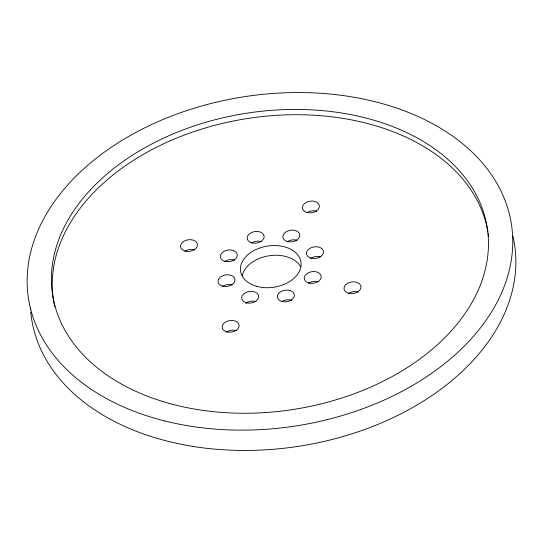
<?xml version="1.0" encoding="UTF-8"?>
<svg xmlns="http://www.w3.org/2000/svg" width="543" height="543" viewBox="0 0 543 543"><rect width="100%" height="100%" fill="white"/><g stroke="black" fill="none" stroke-linecap="round" stroke-linejoin="round"><path stroke-width="0.81" d="M54.721 306.849A219.881 149.956 -8.7 0 1 53.526 300.679M53.289 299.125A219.881 149.956 -8.7 0 1 247.506 118.496A219.881 149.956 -8.7 0 1 487.858 231.834M488.103 233.381A219.881 149.956 -8.7 0 1 488.53 236.497M281.987 301.494A8.552 5.83 -8.7 0 0 294.354 294.978A8.552 5.83 -8.7 0 0 281.254 291.401A8.552 5.83 -8.7 0 0 281.987 301.494A8.552 5.83 -8.7 0 1 291.998 300.388M242.198 275.824A30.537 20.824 -8.7 0 1 268.934 255.794A30.537 20.824 -8.7 0 1 300.646 266.667M308.668 283.174A8.552 5.83 -8.7 0 1 318.626 281.81M245.721 303.272A8.552 5.83 -8.7 0 1 256.072 301.623M222.277 286.507A8.552 5.83 -8.7 0 1 232.2 284.926M224.748 261.529A8.552 5.83 -8.7 0 1 234.705 260.165M251.803 242.904A8.552 5.83 -8.7 0 1 261.326 241.594M286.908 241.995A8.552 5.83 -8.7 0 1 297.259 240.352M310.739 258.482A8.552 5.83 -8.7 0 1 320.662 256.9M184.912 251.314A8.552 5.83 -8.7 0 1 194.862 249.882M226.533 332.078A8.552 5.83 -8.7 0 1 236.483 330.653M348.389 293.471A8.552 5.83 -8.7 0 1 358.339 292.046M306.768 212.707A8.552 5.83 -8.7 0 1 316.718 211.281M512.918 236.191A244.309 166.62 -8.7 0 1 299.722 446.129A244.309 166.62 -8.7 0 1 30.741 312.021M30.544 309.612A244.309 166.62 -8.7 0 1 30.435 308.003M256.819 286.385A30.537 20.824 -8.7 0 0 301.073 263.219A30.537 20.824 -8.7 0 0 254.382 250.323A30.537 20.824 -8.7 0 0 256.819 286.385M309.082 283.059A8.552 5.83 -8.7 0 0 321.184 276.299A8.552 5.83 -8.7 0 0 307.881 273.027A8.552 5.83 -8.7 0 0 309.082 283.059M246.529 302.879A8.552 5.83 -8.7 0 0 258.631 296.118A8.552 5.83 -8.7 0 0 245.327 292.847A8.552 5.83 -8.7 0 0 246.529 302.879M222.65 286.188A8.552 5.83 -8.7 0 0 235.01 279.672A8.552 5.83 -8.7 0 0 221.911 276.102A8.552 5.83 -8.7 0 0 222.65 286.188M225.162 261.421A8.552 5.83 -8.7 0 0 237.271 254.66A8.552 5.83 -8.7 0 0 223.967 251.389A8.552 5.83 -8.7 0 0 225.162 261.421M251.776 242.864A8.552 5.83 -8.7 0 0 264.136 236.348A8.552 5.83 -8.7 0 0 251.036 232.771A8.552 5.83 -8.7 0 0 251.776 242.864M287.715 241.601A8.552 5.83 -8.7 0 0 299.824 234.841A8.552 5.83 -8.7 0 0 286.521 231.569A8.552 5.83 -8.7 0 0 287.715 241.601M311.112 258.169A8.552 5.83 -8.7 0 0 323.479 251.653A8.552 5.83 -8.7 0 0 310.379 248.076A8.552 5.83 -8.7 0 0 311.112 258.169M227.069 331.943A8.552 5.83 -8.7 0 0 239.103 325.114A8.552 5.83 -8.7 0 0 225.745 321.924A8.552 5.83 -8.7 0 0 227.069 331.943M348.925 293.335A8.552 5.83 -8.7 0 0 360.959 286.514A8.552 5.83 -8.7 0 0 347.601 283.324A8.552 5.83 -8.7 0 0 348.925 293.335M307.304 212.571A8.552 5.83 -8.7 0 0 319.338 205.743A8.552 5.83 -8.7 0 0 305.981 202.559A8.552 5.83 -8.7 0 0 307.304 212.571M185.448 251.178A8.552 5.83 -8.7 0 0 197.482 244.35A8.552 5.83 -8.7 0 0 184.125 241.16A8.552 5.83 -8.7 0 0 185.448 251.178M164.38 420.866A244.309 166.62 -8.7 0 0 512.097 229.377A244.309 166.62 -8.7 0 0 133.361 133.795A244.309 166.62 -8.7 0 0 164.38 420.866M169.572 403.497A219.881 149.956 -8.7 0 0 488.238 236.673A219.881 149.956 -8.7 0 0 152.02 143.861A219.881 149.956 -8.7 0 0 169.572 403.497"/></g></svg>
